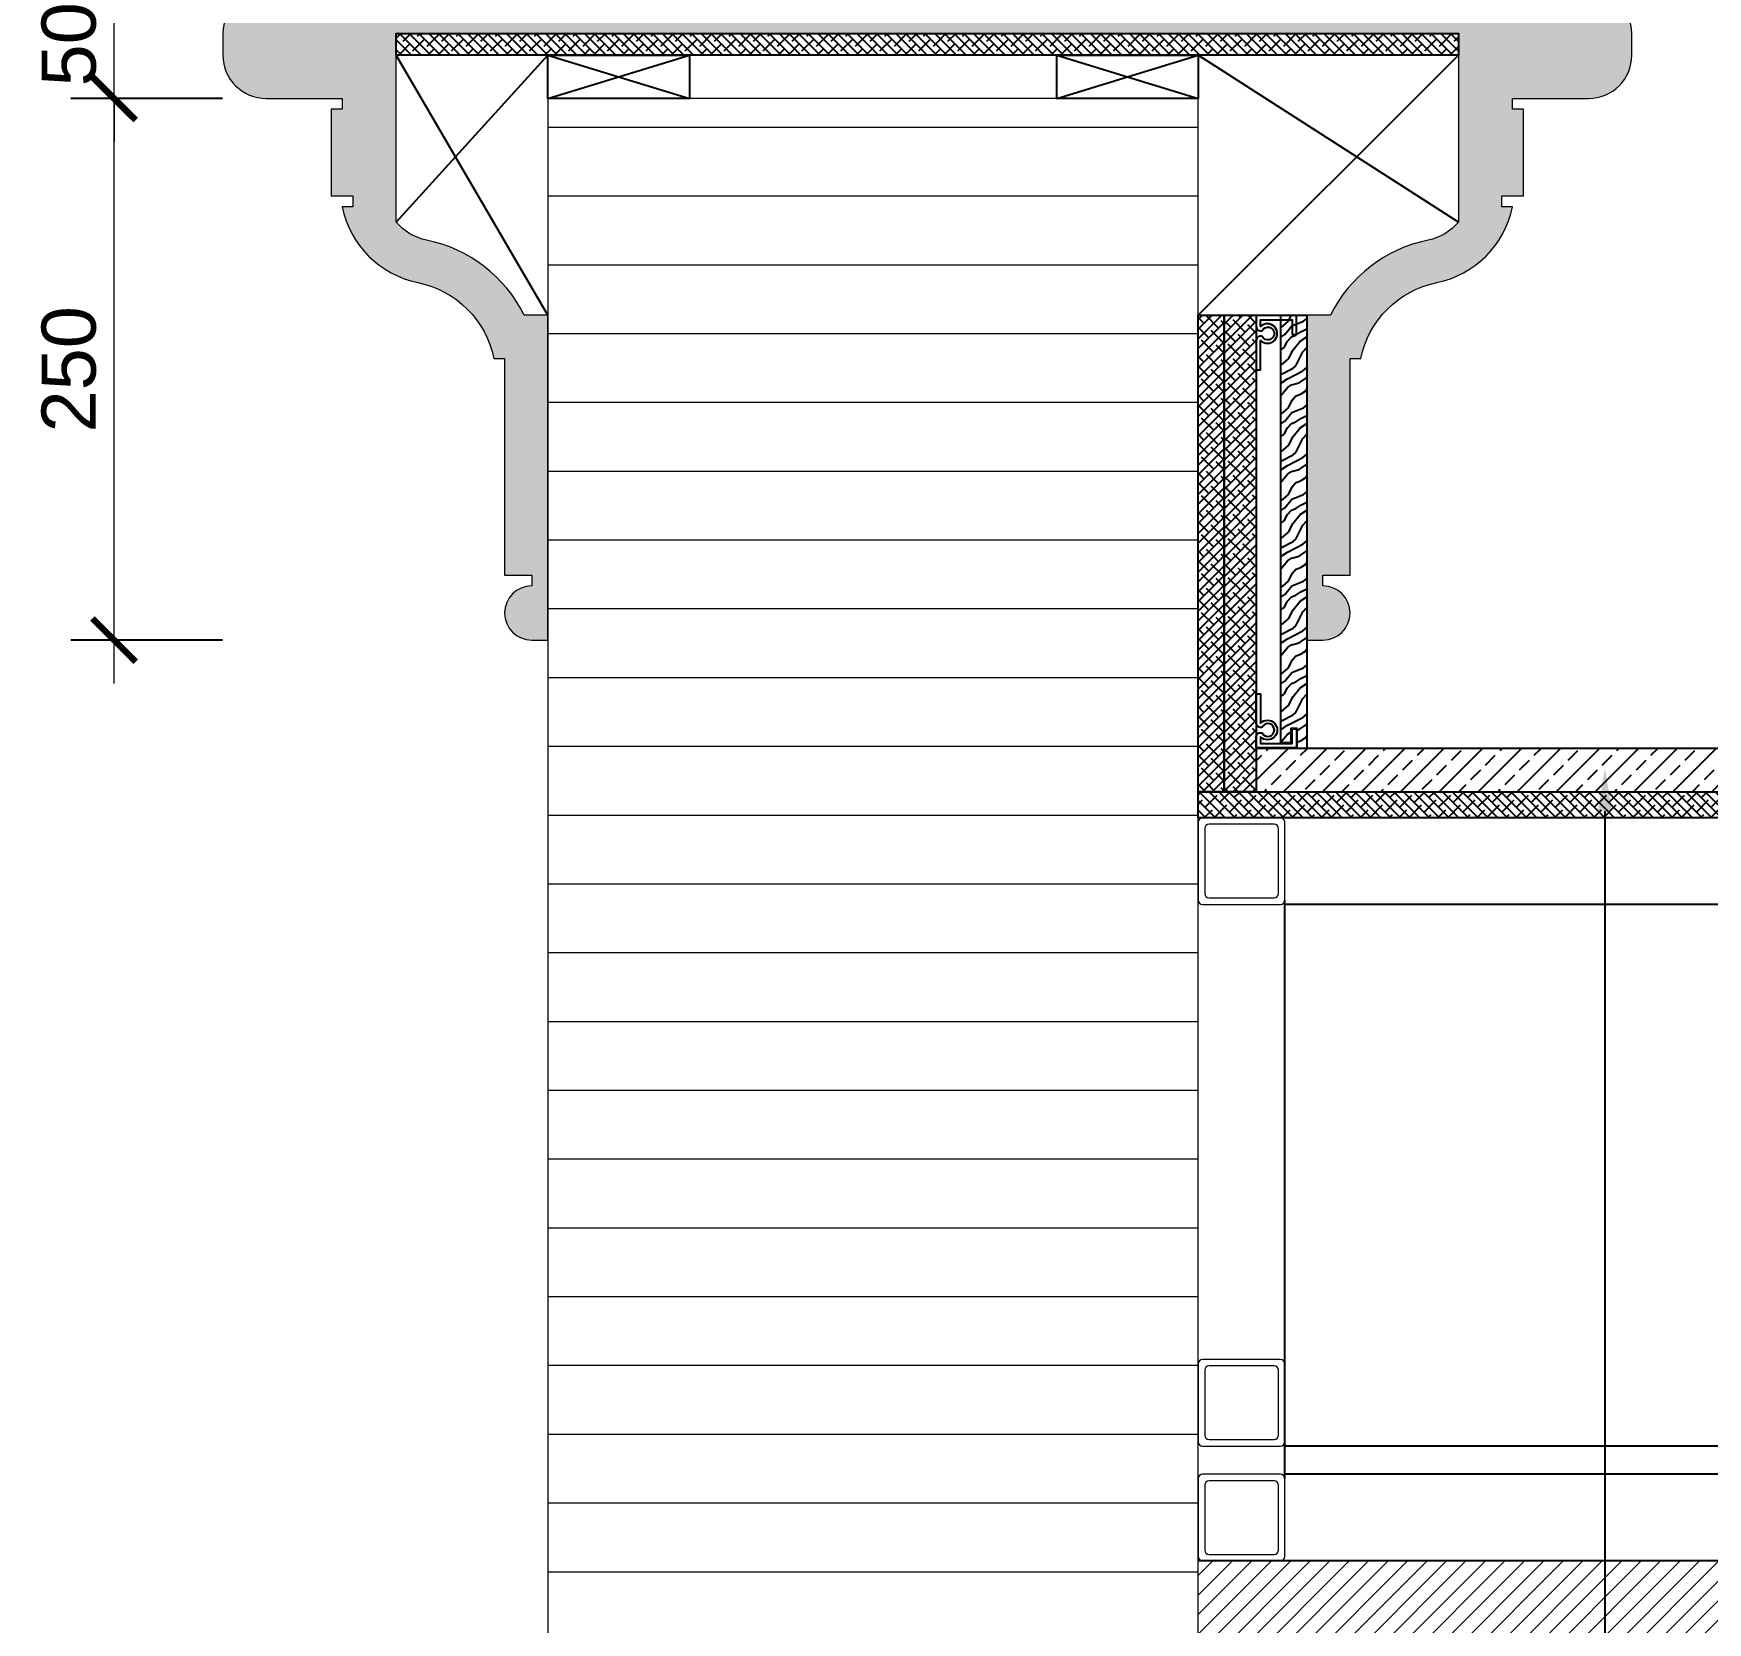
# Model space of a CAD drawing. Header units: millimetres. Extents: x 92928 to 223128, y -11456 to 21098.
# Drawn here: x 185241 to 186013, y 1217 to 1951 of the extents above; entities that cross this region are included whole.
import ezdxf
from ezdxf import colors
from ezdxf.entities.mleader import LeaderData, LeaderLine
from ezdxf.enums import TextEntityAlignment as Align
from ezdxf.math import Vec2, Vec3

# ---------------------------------------------------------------- set-up
doc = ezdxf.new("R2010")
doc.units = ezdxf.units.MM
doc.layers.get('Defpoints').update_dxf_attribs({"color": 250})
for name, color, linetype, lineweight in [('_ACM-A-ANNO-DIMS', 2, 'Continuous', 13), ('_ACM-A-ANNO-DIMS @ 10', 2, 'Continuous', 13), ('_ACM-A-DETL-PATT', 8, 'Continuous', 0), ('_ACM-A-DETL-THIN', 2, 'Continuous', 9), ('_ACM-A-WALL-HACH', 251, 'Continuous', 9), ('I-WALL', 6, 'Continuous', 13)]:
    doc.layers.add(name, color=color, linetype=linetype, lineweight=lineweight)
for name, color, linetype in [('I-DETL-LW01', 1, 'Continuous'), ('I-DETL-LW02', 2, 'Continuous'), ('I-DETL-LW251', 251, 'Continuous'), ('PE-尺寸标注', 44, 'Continuous'), ('WALL TYPE$0$G-ANNO-NOTE-CH', 7, 'Continuous')]:
    doc.layers.add(name, color=color, linetype=linetype)
doc.styles.add('Arial', font='ARIALUNI.ttf')
doc.styles.add('WALL TYPE$0$Aecom Chinese', font='Microsoft YaHei.ttf')
doc.dimstyles.new('Aec-Arch-M-注释性', dxfattribs={"dimscale": 2, "dimtxt": 2.5, "dimasz": 2, "dimexe": 2, "dimexo": 2, "dimgap": 0.8, "dimtad": 1, "dimdec": 0, "dimrnd": 5, "dimzin": 3, "dimdsep": 46, "dimtxsty": 'Arial', "dimblk": 'WALL TYPE$0$_ArchTick', "dimcen": 2.5, "dimdle": 2, "dimclrd": 256, "dimclrt": 256, "dimazin": 2, "dimtfac": 0.75, "dimtdec": 0, "dimtix": 1, "dimtmove": 2, "dimatfit": 2, "dimfxl": 5, "dimfxlon": 1, "dimtolj": 1, "dimtzin": 0, "dimlwd": -1, "dimarcsym": 0})

# ---------------------------------------------------------------- blocks, each defined once
blk = doc.blocks.new('A$C4abdce61')
at = {"layer": '_ACM-A-DETL-PATT'}
for points in [[(1.5, 0), (28.5, 0, 0.414213562373095), (30, 1.5), (30, 28.5, 0.414213562373095), (28.5, 30), (1.5, 30, 0.414213562373095), (0, 28.5), (0, 1.5, 0.414213562373095)], [(3.75, 2.25), (26.25, 2.25, 0.414213562373095), (27.75, 3.75), (27.75, 26.25, 0.414213562373095), (26.25, 27.75), (3.75, 27.75, 0.414213562373095), (2.25, 26.25), (2.25, 3.75, 0.414213562373095)]]:
    blk.add_lwpolyline(points, format="xyb", close=True, dxfattribs=at)
blk = doc.blocks.new('WALL TYPE$0$_ArchTick')
at = {"color": 0, "linetype": 'ByBlock', "const_width": 0.15}
blk.add_lwpolyline([(-0.5, -0.5), (0.5, 0.5)], dxfattribs=at)
blk = doc.blocks.new('*D478')
at = {"layer": '_ACM-A-ANNO-DIMS', "transparency": 16777216}
blk.add_line((185278.0019086439, 1650.726340612272), (185278.0019086439, 1940.72634061217), dxfattribs=at)
at = {"layer": '_ACM-A-ANNO-DIMS', "color": 0, "lineweight": -2, "transparency": 16777216}
for p, q in [((185328.0019086439, 1920.72634061217), (185258.0019086439, 1920.72634061217)), ((185328.0019086439, 1670.726340612272), (185258.0019086439, 1670.726340612272))]:
    blk.add_line(p, q, dxfattribs=at)
at = {"layer": 'Defpoints', "color": 0, "transparency": 16777216}
for p in [(185278.0019086439, 1920.72634061217), (185409.02239461, 1920.72634061217), (185478.2220355192, 1670.726340612272)]:
    blk.add_point(p, dxfattribs=at)
at = {"layer": '_ACM-A-ANNO-DIMS', "transparency": 16777216, "xscale": 20, "yscale": 20, "zscale": 20}
for p, rotation in [((185278.0019086439, 1920.72634061217), 90), ((185278.0019086439, 1670.726340612272), 270)]:
    blk.add_blockref('WALL TYPE$0$_ArchTick', p, dxfattribs=dict(at, rotation=rotation))
at = {"layer": '_ACM-A-ANNO-DIMS', "transparency": 16777216, "insert": (185257.2290573479, 1795.726340612168), "char_height": 25, "attachment_point": 5, "rotation": 90, "style": 'Arial'}
blk.add_mtext('\\A1;250', dxfattribs=at)
blk = doc.blocks.new('*D479')
at = {"layer": '_ACM-A-ANNO-DIMS', "transparency": 16777216}
for p, q in [((185278.0019086447, 1970.726340612272), (185278.0019086447, 1990.726340612272)), ((185278.0019086447, 1920.72634061217), (185278.0019086447, 1970.726340612272)), ((185278.0019086447, 1920.72634061217), (185278.0019086447, 1900.72634061217))]:
    blk.add_line(p, q, dxfattribs=at)
at = {"layer": '_ACM-A-ANNO-DIMS', "color": 0, "lineweight": -2, "transparency": 16777216}
for p, q in [((185328.0019086447, 1970.726340612272), (185258.0019086447, 1970.726340612272)), ((185328.0019086447, 1920.72634061217), (185258.0019086447, 1920.72634061217))]:
    blk.add_line(p, q, dxfattribs=at)
at = {"layer": 'Defpoints', "color": 0, "transparency": 16777216}
for p in [(185278.0019086447, 1970.726340612272), (185403.2220806406, 1970.726340612272), (185408.2220806406, 1920.72634061217)]:
    blk.add_point(p, dxfattribs=at)
at = {"layer": '_ACM-A-ANNO-DIMS', "transparency": 16777216, "xscale": 20, "yscale": 20, "zscale": 20}
for p, rotation in [((185278.0019086447, 1970.726340612272), 270), ((185278.0019086447, 1920.72634061217), 90)]:
    blk.add_blockref('WALL TYPE$0$_ArchTick', p, dxfattribs=dict(at, rotation=rotation))
at = {"layer": '_ACM-A-ANNO-DIMS', "transparency": 16777216, "insert": (185257.2290573486, 1945.726340612168), "char_height": 25, "attachment_point": 5, "rotation": 90, "style": 'Arial'}
blk.add_mtext('\\A1;50', dxfattribs=at)
blk = doc.blocks.new('*D480')
at = {"layer": '_ACM-A-ANNO-DIMS', "color": 0, "lineweight": -2, "transparency": 16777216}
for p, q in [((185328.2220355191, 2296.463866459949), (185328.2220355191, 2366.463866459949)), ((185978.2806656367, 2296.463866459949), (185978.2806656367, 2366.463866459949))]:
    blk.add_line(p, q, dxfattribs=at)
at = {"layer": '_ACM-A-ANNO-DIMS', "transparency": 16777216}
blk.add_line((185308.2220355191, 2346.463866459949), (185998.2806656367, 2346.463866459949), dxfattribs=at)
at = {"layer": 'Defpoints', "color": 0, "transparency": 16777216}
for p in [(185978.2806656367, 2346.463866459949), (185328.2220355191, 1950.726340612271), (185978.2806656367, 1945.726340612271)]:
    blk.add_point(p, dxfattribs=at)
at = {"layer": '_ACM-A-ANNO-DIMS', "transparency": 16777216, "xscale": 20, "yscale": 20, "zscale": 20, "rotation": 180}
blk.add_blockref('WALL TYPE$0$_ArchTick', (185328.2220355191, 2346.463866459949), dxfattribs=at)
at = {"layer": '_ACM-A-ANNO-DIMS', "transparency": 16777216, "xscale": 20, "yscale": 20, "zscale": 20}
blk.add_blockref('WALL TYPE$0$_ArchTick', (185978.2806656367, 2346.463866459949), dxfattribs=at)
at = {"layer": '_ACM-A-ANNO-DIMS', "transparency": 16777216, "insert": (185653.2513505779, 2367.236717755993), "char_height": 25, "attachment_point": 5, "style": 'Arial'}
blk.add_mtext('\\A1;650', dxfattribs=at)
blk = doc.blocks.new('WHA12202707')
at = {"transparency": 16777216}
for p, q in [((2.381249999995816, 2.381249999998545), (0, 0)), ((11.90624999998818, 2.381249999998545), (2.381249999995816, 2.381249999998545)), ((11.90624999998818, 2.381249999998545), (14.28749999998399, 0)), ((2.381249999995816, -2.381249999994907), (0, 0)), ((11.90624999998818, -2.381249999994907), (14.28749999998399, 0)), ((2.381249999995816, -2.381249999994907), (11.90624999998818, -2.381249999994907))]:
    blk.add_line(p, q, dxfattribs=at)
at = {"transparency": 16777216, "style": 'WALL TYPE$0$Aecom Chinese'}
blk.add_attdef('英文2', (0.4915142908575945, -14.58335883787367), '', height=2.5, dxfattribs=at)
at = {"layer": 'WALL TYPE$0$G-ANNO-NOTE-CH', "transparency": 16777216, "style": 'WALL TYPE$0$Aecom Chinese'}
blk.add_attdef('编号', text='', height=2.5, dxfattribs=at).set_placement((7.100982051833853, 0), align=Align.MIDDLE)
for tag, p in [('中文', (0.5380008727915992, -5.178695852169766)), ('英文', (0.4915142908830603, -9.507158057298511))]:
    blk.add_attdef(tag, text='', height=2.5, dxfattribs=at).set_placement(p, align=Align.MIDDLE_LEFT)
blk = doc.blocks.new('K_1224001058')
at = {"layer": 'I-DETL-LW01'}
for p, q in [((-32.62951678026002, 0), (32.62951678026002, -19.99999999999977)), ((-32.62951678026002, -19.99999999999977), (32.62951678026002, 0))]:
    blk.add_line(p, q, dxfattribs=at)
blk.add_lwpolyline([(32.62951678026002, -19.99999999999977), (-32.62951678026002, -19.99999999999977), (-32.62951678026002, 0), (32.62951678026002, 0), (32.62951678026002, -19.99999999999977)], close=True, dxfattribs=at)

msp = doc.modelspace()

# ---------------------------------------------------------------- hatches: boundary and pattern name
at = {"layer": '_ACM-A-DETL-PATT'}
h = msp.add_hatch(dxfattribs=at)
h.set_pattern_fill('ANSI31', color=256, scale=2)
h.set_pattern_definition([(45, (185778.2220355192, 870.7263406123438), (-4.490128060534577, 4.490128060534577), [])])
h.paths.add_polyline_path([(188265.2359032565, 1245.72634061078), (185778.2220355192, 1245.72634061078), (185778.2220355192, 870.7263406123438), (188265.2359032565, 870.7263406123438)])
at = {"layer": '_ACM-A-WALL-HACH'}
h = msp.add_hatch(dxfattribs=at)
h.set_pattern_fill('ANSI31', color=256, scale=10, angle=135)
h.set_pattern_definition([(180, (258118.2220355192, -52099.27365938719), (-1.944126793646423e-15, -31.75), [])])
h.paths.add_polyline_path([(185778.2220355192, 870.7263406123438), (185778.2220355192, 1920.726340612271), (185478.2220355191, 1920.726340612271), (185478.2220355191, 870.7263406123438)])
at = {"layer": 'I-DETL-LW251'}
h = msp.add_hatch(dxfattribs=at)
h.set_pattern_fill('ANSI38', color=250, angle=90)
h.set_pattern_definition([(135, (196458.0009488755, -34323.11962141624), (-2.245064030267288, -2.245064030267288), []), (225, (196458.0009488755, -34323.11962141624), (-2.245064030267289, -6.735192090801864), [7.9375, -4.7625])])
h.paths.add_polyline_path([(185408.2220355191, 1940.726340612271), (185408.2220355191, 1950.726340612271), (185898.2806656367, 1950.726340612271), (185898.2806656367, 1940.726340612271)])
h = msp.add_hatch(dxfattribs=at)
h.set_pattern_fill('ANSI38', color=250)
h.set_pattern_definition([(45, (149516.3760734907, -9204.052556506926), (-2.245064030267288, 2.245064030267288), []), (135, (149516.3760734907, -9204.052556506926), (-6.735192090801864, 2.245064030267289), [7.9375, -4.7625])])
h.paths.add_polyline_path([(185778.2220355192, 1820.726340612271), (185790.2220355192, 1820.726340612271), (185790.2220355192, 1600.726340612326), (185778.2220355192, 1600.726340612326)])
h = msp.add_hatch(dxfattribs=at)
h.set_pattern_fill('ANSI38', color=250)
h.set_pattern_definition([(45, (186507.1632026061, 2421.297286280476), (-2.245064030267288, 2.245064030267288), []), (135, (186507.1632026061, 2421.297286280476), (-6.735192090801864, 2.245064030267289), [7.9375, -4.7625])])
h.paths.add_polyline_path([(185790.2220355192, 1820.726340612271), (185805.0220355192, 1820.726340612271), (185805.0220354719, 1600.726340612326), (185790.2220354719, 1600.726340612326)])
h = msp.add_hatch(dxfattribs=at)
h.set_pattern_fill('ANSI33', color=256, scale=2)
h.set_pattern_definition([(45, (185850.1826533859, 1489.591867117095), (-8.980256121069154, 8.980256121069154), []), (45, (185859.162913386, 1489.591867117095), (-8.980256121069154, 8.980256121069154), [6.35, -3.175])])
h.paths.add_polyline_path([(186063.1696695962, 1620.726340612326), (185805.0220354786, 1620.726340619865), (185805.0220354786, 1600.726340619865), (186063.1696695962, 1600.726340612326)])
h = msp.add_hatch(dxfattribs=at)
h.set_pattern_fill('ANSI38', color=250, angle=-90.00000000000001)
h.set_pattern_definition([(315, (174953.4431384, 37862.57230264084), (2.245064030267289, 2.245064030267288), []), (44.99999999999999, (174953.4431384, 37862.57230264084), (2.24506403026729, 6.735192090801864), [7.9375, -4.7625])])
h.paths.add_polyline_path([(186063.1696695962, 1588.726340612326), (186063.1696695962, 1600.726340612325), (185778.2220355192, 1600.726340612326), (185778.2220355192, 1588.726340612326)])
at = {"layer": 'PE-尺寸标注'}
h = msp.add_hatch(dxfattribs=at)
h.set_pattern_fill('木纹面1', color=250, scale=5.000000000000001, angle=-1.272221872585407e-14, style=0, pattern_type=2)
h.set_pattern_definition([(63.43494882, (17.93326125, 0.8665224999999962), (19.9999999776412, -1.019977435845471e-09), [4.621368350000001, -17.7393114]), (40.60129464999999, (4.776221900000006, 18.16048875), (19.99999998960277, 1.801355176134223e-08), [4.1580665, -88.03737800000002]), (40.60129464999999, (14.77622190000001, 38.16048875000001), (19.99999998960277, 1.801355176134223e-08), [4.1580665, -88.03737800000002]), (40.60129464999999, (24.77622190000002, 58.16048875), (19.99999995163994, -1.452601816609444e-08), [4.1580665, -88.03737800000002]), (63.43494882, (7.785825250000002, -1.928349500000002), (19.9999999776412, -1.019977435845471e-09), [4.237007800000001, -18.12367195]), (50.19442890999999, (9.680672750000001, 1.861345499999998), (20.00000001048199, 7.906941767998865e-10), [2.2404905, -75.86200600000001]), (50.19442890999999, (19.68067275000001, 21.8613455), (20.00000001048199, 7.906941767998865e-10), [2.2404905, -75.86200600000001]), (50.19442890999999, (29.68067275000002, 41.86134549999999), (20.00000001048199, 7.906941767998865e-10), [2.2404905, -75.86200600000001]), (21.80140948999998, (11.1149998, 3.582537999999998), (19.99999999207266, -2.658084641282699e-08), [2.868712150000001, -50.98293590000001]), (33.69006752999999, (13.7785322, 4.647950949999998), (20.00000002516126, -1.246419079059536e-08), [2.521813, -33.53369975]), (63.43494879999999, (15.87680745, 6.046801099999997), (19.99999997764121, -8.001294071746653e-09), [3.3552885, -19.00539090000001]), (44.99999999999999, (17.37733825000001, 9.047862699999998), (19.99999996643937, -4.44089209104867e-15), [2.7178182, -53.85072430000001]), (44.99999999999999, (27.37733825000001, 29.0478627), (19.99999996643937, -4.44089209104867e-15), [2.7178182, -53.85072430000001]), (21.80140948999998, (19.29912590000001, 10.96965035), (19.99999999207266, -2.658084641282699e-08), [2.19237, -51.65927800000001]), (63.43494879999999, (1.3047448, -2.390510350000001), (19.99999997764121, -8.001294071746653e-09), [7.189599900000001, -15.1710799]), (50.19442890999999, (4.520031650000002, 4.0400633), (20.00000001048199, 7.906941767998865e-10), [4.573562000000001, -73.52893490000001]), (50.19442890999999, (14.52003165000001, 24.0400633), (20.00000001048199, 7.906941767998865e-10), [4.573562000000001, -73.52893490000001]), (50.19442890999999, (24.52003165000001, 44.0400633), (20.00000001048199, 7.906941767998865e-10), [4.573562000000001, -73.52893490000001]), (33.69006752999999, (7.447954600000003, 7.55357085), (20.00000002516126, -1.246419079059536e-08), [2.240559500000001, -33.81495340000001]), (15.94539589999999, (9.312212650000003, 8.79640955), (19.99999999510855, -1.449476091375246e-06), [3.5624845, -69.23861445000001]), (33.69006752999999, (12.73762675, 9.775099249999998), (20.00000002516126, -1.246419079059536e-08), [4.092966500000001, -31.96254620000001]), (50.19442890999999, (16.14318075000001, 12.0454686), (20.00000001048199, 7.906941767998865e-10), [5.197338000000001, -72.90515900000001]), (50.19442890999999, (26.14318075000001, 32.0454686), (20.00000001048199, 7.906941767998865e-10), [5.197338000000001, -72.90515900000001]), (50.19442889999998, (36.14318075000002, 52.0454686), (20.00000001048199, -2.699963586039192e-09), [5.197338000000001, -72.90515900000001]), (21.80140948999998, (19.47044060000001, 16.03817635), (19.99999999207266, -2.658084641282699e-08), [5.714501500000001, -48.13714700000001]), (50.19442890999999, (1.110223024625157e-15, 5.000000000000001), (20.00000001048199, 7.906941767998865e-10), [5.214066750000002, -72.88843]), (50.19442890999999, (10.00000000000001, 25), (20.00000001048199, 7.906941767998865e-10), [5.214066750000002, -72.88843]), (50.19442890999999, (20.00000000000001, 45), (20.00000001048199, 7.906941767998865e-10), [5.214066750000002, -72.88843]), (33.69006752999999, (3.337964200000003, 9.005557), (20.00000002516126, -1.246419079059536e-08), [4.838075000000001, -31.21743775000001]), (26.56505117999999, (7.363485900000003, 11.6892382), (19.9999999776412, 1.019970774507333e-09), [7.985960000000001, -81.45675900000002]), (26.56505117999999, (17.36348590000001, 31.6892382), (19.9999999776412, 1.019970774507333e-09), [7.985960000000001, -81.45675900000002]), (40.60129464999999, (14.50636700000001, 15.2606865), (19.99999998960277, 1.801355176134223e-08), [4.319301400000001, -87.87614315000002]), (40.60129464999999, (24.50636700000001, 35.2606865), (19.99999998960277, 1.801355176134223e-08), [4.319301400000001, -87.87614315000002]), (40.60129464999999, (34.50636500000002, 55.26068650000001), (19.99999998960277, 1.801355176134223e-08), [4.319301400000001, -87.87614315000002]), (33.69006752999999, (1.334689500000003, 11.78387555), (20.00000002516126, -1.246419079059536e-08), [2.735791650000001, -33.31972211000001]), (26.56505119999999, (3.611005750000003, 13.3014197), (19.99999997764121, 8.001285189962466e-09), [7.1580762, -82.28464299999999]), (26.56505119999999, (13.61100575000001, 33.3014197), (20.00000002236256, -8.144143248678405e-08), [7.1580762, -82.28464299999999]), (40.60129464999999, (10.01338375000001, 16.5026085), (19.99999998960277, 1.801355176134223e-08), [1.700823, -90.49462155000002]), (40.60129464999999, (20.01338375000001, 36.5026085), (19.99999998960277, 1.801355176134223e-08), [1.700823, -90.49462155000002]), (40.60129464999999, (30.01338350000002, 56.5026085), (19.99999998960277, 1.801355176134223e-08), [1.700823, -90.49462155000002])])
edge = h.paths.add_edge_path()
edge.add_line((185828.2806656367, 1670.726340612271), (185835.7806656367, 1670.726340612271))
edge.add_arc((185835.7806656367, 1683.226340612271), 12.5, 270, 450)
edge.add_line((185835.7806656367, 1695.726340612271), (185835.7806656367, 1700.726340612271))
edge.add_line((185835.7806656367, 1700.726340612271), (185848.2806656367, 1700.726340612271))
edge.add_line((185848.2806656367, 1700.726340612271), (185848.2806656367, 1800.726340612271))
edge.add_line((185848.2806656367, 1800.726340612271), (185853.2806656367, 1800.726340612271))
edge.add_arc((185897.2946788805, 1791.712327368538), 44.92756165851157, 101.57405798610972, 168.4259420139147, ccw=False)
edge.add_arc((185879.266652393, 1879.740353856012), 44.92756165848475, 281.5740579860787, 348.4259420138973)
edge.add_line((185923.2806656367, 1870.726340612271), (185918.2806656367, 1870.726340612271))
edge.add_line((185918.2806656367, 1870.726340612271), (185918.2806656367, 1875.726340612271))
edge.add_line((185918.2806656367, 1875.726340612271), (185928.2806656367, 1875.726340612271))
edge.add_line((185928.2806656367, 1875.726340612271), (185928.2806656367, 1915.726340612271))
edge.add_line((185928.2806656367, 1915.726340612271), (185923.2806656367, 1915.726340612271))
edge.add_line((185923.2806656367, 1915.726340612271), (185923.2806656367, 1920.726340612271))
edge.add_line((185923.2806656367, 1920.726340612271), (185958.2806656367, 1920.726340612271))
edge.add_arc((185958.2806656367, 1940.726340612271), 20, 270, 360)
edge.add_line((185978.2806656367, 1940.726340612271), (185978.2806656367, 1950.726340612271))
edge.add_arc((185958.2806656367, 1950.726340612271), 20, 0, 90)
edge.add_line((185958.2806656367, 1970.726340612271), (185348.2220355191, 1970.726340612271))
edge.add_arc((185348.2220355191, 1950.726340612271), 20, 90, 180)
edge.add_line((185328.2220355191, 1950.726340612271), (185328.2220355191, 1940.726340612271))
edge.add_arc((185348.2220355191, 1940.726340612271), 20, 180, 270)
edge.add_line((185348.2220355191, 1920.726340612271), (185383.2220355191, 1920.726340612271))
edge.add_line((185383.2220355191, 1920.726340612271), (185383.2220355191, 1915.726340612271))
edge.add_line((185383.2220355191, 1915.726340612271), (185378.2220355191, 1915.726340612271))
edge.add_line((185378.2220355191, 1915.726340612271), (185378.2220355191, 1875.726340612271))
edge.add_line((185378.2220355191, 1875.726340612271), (185388.2220355191, 1875.726340612271))
edge.add_line((185388.2220355191, 1875.726340612271), (185388.2220355191, 1870.726340612271))
edge.add_line((185388.2220355191, 1870.726340612271), (185383.2220355191, 1870.726340612271))
edge.add_arc((185427.2360487629, 1879.740353856055), 44.92756165852179, 191.5740579861489, 258.4259420138932)
edge.add_arc((185409.2080222754, 1791.712327368518), 44.92756165854137, 11.574057986271725, 78.42594201389818, ccw=False)
edge.add_line((185453.2220355191, 1800.7263406124), (185458.2220355191, 1800.726340612271))
edge.add_line((185458.2220355191, 1800.726340612271), (185458.2220355191, 1700.726340612271))
edge.add_line((185458.2220355191, 1700.726340612271), (185470.7220355191, 1700.726340612271))
edge.add_line((185470.7220355191, 1700.726340612271), (185470.7220355191, 1695.726340612271))
edge.add_arc((185470.7220355191, 1683.226340612271), 12.5, 90, 270)
edge.add_line((185470.7220355191, 1670.726340612271), (185478.2220355191, 1670.726340612271))
edge.add_line((185478.2220355191, 1670.726340612271), (185478.2220355191, 1820.726340611754))
edge.add_line((185478.2220355191, 1820.726340611754), (185467.2922309592, 1820.726340612037))
edge.add_arc((185409.2080222754, 1791.712327368479), 64.92756165857777, 26.54287905484936, 78.42594201391438)
edge.add_arc((185427.2360487629, 1879.740353856083), 24.92756165855737, 220.2909321586293, 258.4259420138123, ccw=False)
edge.add_line((185408.2220355191, 1863.620470773176), (185408.2220355191, 1895.726340612271))
edge.add_line((185408.2220355191, 1895.726340612271), (185408.2220355191, 1940.726340612271))
edge.add_line((185408.2220355191, 1940.726340612271), (185408.2220355191, 1950.726340612271))
edge.add_line((185408.2220355191, 1950.726340612271), (185898.2806656367, 1950.726340612271))
edge.add_line((185898.2806656367, 1950.726340612271), (185898.2806656367, 1940.726340612271))
edge.add_line((185898.2806656367, 1940.726340612271), (185898.2806656367, 1895.726340612271))
edge.add_line((185898.2806656367, 1895.726340612271), (185898.2806656367, 1863.620470773152))
edge.add_arc((185879.266652393, 1879.740353855988), 24.92756165844704, 281.5740579860306, 319.7090678413641, ccw=False)
edge.add_arc((185897.2946788805, 1791.712327368558), 64.92756165849134, 101.5740579861012, 153.4571209449594)
edge.add_line((185839.2104701968, 1820.726340612271), (185828.2806656367, 1820.726340612271))
edge.add_line((185828.2806656367, 1820.726340612271), (185828.2806656367, 1670.726340612271))
h = msp.add_hatch(dxfattribs=at)
h.set_pattern_fill('木纹面1', color=250, scale=5, style=0, pattern_type=2)
h.set_pattern_definition([(63.43494882, (149739.9271735803, -9359.442095186669), (19.9999999776412, -1.019972994953378e-09), [4.621368349999979, -17.73931139999991]), (40.60129465000001, (149726.7701342303, -9342.14812893667), (19.99999998960277, 1.801355620223433e-08), [4.1580665, -88.037378]), (40.60129465000001, (149736.7701342303, -9322.14812893667), (19.99999998960277, 1.801355620223433e-08), [4.1580665, -88.037378]), (40.60129465000001, (149746.7701342303, -9302.14812893667), (19.99999995163994, -1.452601372520235e-08), [4.1580665, -88.037378]), (63.43494882, (149729.7797375803, -9362.236967186669), (19.9999999776412, -1.019972994953378e-09), [4.237007799999978, -18.12367194999991]), (50.19442891000001, (149731.6745850803, -9358.44727218667), (20.00000001048198, 7.906986176919872e-10), [2.240490499999989, -75.86200599999965]), (50.19442891000001, (149741.6745850803, -9338.44727218667), (20.00000001048198, 7.906986176919872e-10), [2.240490499999989, -75.86200599999965]), (50.19442891000001, (149751.6745850803, -9318.44727218667), (20.00000001048198, 7.906986176919872e-10), [2.240490499999989, -75.86200599999965]), (21.80140949, (149733.1089121303, -9356.726079686669), (19.99999999207265, -2.658084197193489e-08), [2.86871215, -50.9829359]), (33.69006753, (149735.7724445303, -9355.660666736669), (20.00000002516126, -1.246418634970325e-08), [2.521813, -33.53369975]), (63.43494880000001, (149737.8707197803, -9354.26181658667), (19.9999999776412, -8.001289630854558e-09), [3.3552885, -19.0053909]), (45, (149739.3712505803, -9351.26075498667), (19.99999996643937, 0), [2.7178182, -53.8507243]), (45, (149749.3712505803, -9331.26075498667), (19.99999996643937, 0), [2.7178182, -53.8507243]), (21.80140949, (149741.2930382303, -9349.33896733667), (19.99999999207265, -2.658084197193489e-08), [2.19237, -51.65927799999999]), (63.43494880000001, (149723.2986571303, -9362.69912803667), (19.9999999776412, -8.001289630854558e-09), [7.1895999, -15.1710799]), (50.19442891000001, (149726.5139439803, -9356.268554386668), (20.00000001048198, 7.906986176919872e-10), [4.573561999999979, -73.52893489999965]), (50.19442891000001, (149736.5139439803, -9336.268554386668), (20.00000001048198, 7.906986176919872e-10), [4.573561999999979, -73.52893489999965]), (50.19442891000001, (149746.5139439803, -9316.268554386668), (20.00000001048198, 7.906986176919872e-10), [4.573561999999979, -73.52893489999965]), (33.69006753, (149729.4418669303, -9352.755046836668), (20.00000002516126, -1.246418634970325e-08), [2.2405595, -33.8149534]), (15.94539589999999, (149731.3061249803, -9351.512208136668), (19.99999999510854, -1.449476086934354e-06), [3.5624845, -69.23861445]), (33.69006753, (149734.7315390803, -9350.53351843667), (20.00000002516126, -1.246418634970325e-08), [4.0929665, -31.9625462]), (50.19442891000001, (149738.1370930803, -9348.26314908667), (20.00000001048198, 7.906986176919872e-10), [5.197337999999979, -72.90515899999966]), (50.19442891000001, (149748.1370930803, -9328.26314908667), (20.00000001048198, 7.906986176919872e-10), [5.197337999999979, -72.90515899999966]), (50.1944289, (149758.1370930803, -9308.26314908667), (20.00000001048198, -2.699959145147091e-09), [5.197338, -72.905159]), (21.80140949, (149741.4643529303, -9344.27044133667), (19.99999999207265, -2.658084197193489e-08), [5.7145015, -48.137147]), (50.19442891000001, (149721.9939123302, -9355.30861768667), (20.00000001048198, 7.906986176919872e-10), [5.214066749999979, -72.88842999999964]), (50.19442891000001, (149731.9939123302, -9335.30861768667), (20.00000001048198, 7.906986176919872e-10), [5.214066749999979, -72.88842999999964]), (50.19442891000001, (149741.9939123302, -9315.30861768667), (20.00000001048198, 7.906986176919872e-10), [5.214066749999979, -72.88842999999964]), (33.69006753, (149725.3318765303, -9351.303060686669), (20.00000002516126, -1.246418634970325e-08), [4.838075, -31.21743775]), (26.56505118, (149729.3573982303, -9348.61937948667), (19.9999999776412, 1.019975215399427e-09), [7.98596, -81.456759]), (26.56505118, (149739.3573982303, -9328.61937948667), (19.9999999776412, 1.019975215399427e-09), [7.98596, -81.456759]), (40.60129465000001, (149736.5002793303, -9345.04793118667), (19.99999998960277, 1.801355620223433e-08), [4.319301400000001, -87.87614315]), (40.60129465000001, (149746.5002793303, -9325.04793118667), (19.99999998960277, 1.801355620223433e-08), [4.319301400000001, -87.87614315]), (40.60129465000001, (149756.5002773303, -9305.04793118667), (19.99999998960277, 1.801355620223433e-08), [4.319301400000001, -87.87614315]), (33.69006753, (149723.3286018303, -9348.52474213667), (20.00000002516126, -1.246418634970325e-08), [2.73579165, -33.31972211]), (26.56505119999999, (149725.6049180803, -9347.00719798667), (19.9999999776412, 8.001289630854558e-09), [7.1580762, -82.28464299999999]), (26.56505119999999, (149735.6049180803, -9327.00719798667), (20.00000002236256, -8.144142804589194e-08), [7.1580762, -82.28464299999999]), (40.60129465000001, (149732.0072960803, -9343.806009186668), (19.99999998960277, 1.801355620223433e-08), [1.700823, -90.49462155]), (40.60129465000001, (149742.0072960803, -9323.806009186668), (19.99999998960277, 1.801355620223433e-08), [1.700823, -90.49462155]), (40.60129465000001, (149752.0072958303, -9303.806009186668), (19.99999998960277, 1.801355620223433e-08), [1.700823, -90.49462155])])
h.paths.add_polyline_path([(185828.2806656367, 1820.726352566959), (185816.2806656369, 1820.726328657584), (185816.2806656369, 1623.309043744093), (185821.0254619729, 1623.308250399785), (185821.0254619729, 1629.919131598957), (185823.8281774939, 1629.919131598957), (185823.8281774939, 1620.726340612326), (185828.2806656367, 1620.726340612326)])

# ---------------------------------------------------------------- linework, layer by layer
at = {"layer": '_ACM-A-DETL-THIN'}
msp.add_lwpolyline([(185348.2220355191, 1970.726340612271, 0.414213562373095), (185328.2220355191, 1950.726340612271), (185328.2220355191, 1940.726340612271, 0.414213562373095), (185348.2220355191, 1920.726340612271), (185383.2220355191, 1920.726340612271), (185383.2220355191, 1915.726340612271), (185378.2220355191, 1915.726340612271), (185378.2220355191, 1875.726340612271), (185388.2220355191, 1875.726340612271), (185388.2220355191, 1870.726340612271), (185383.2220355191, 1870.726340612271, 0.300261158123183), (185418.2220355191, 1835.726340612296, -0.3002611581227468), (185453.2220355191, 1800.7263406124), (185458.2220355191, 1800.726340612271), (185458.2220355191, 1700.726340612271), (185470.7220355191, 1700.726340612271), (185470.7220355191, 1695.726340612271, 0.9999999999999999), (185470.7220355191, 1670.726340612271), (185478.2220355191, 1670.726340612271), (185478.2220355191, 1820.726340611754), (185467.2922309592, 1820.726340612037, 0.2303308247441874), (185422.2347230147, 1855.319664451366, -0.1679482571364398), (185408.2220355191, 1863.620470773176), (185408.2220355191, 1895.726340612271), (185408.2220355191, 1895.726340612271), (185408.2220355191, 1940.726340612271), (185408.2220355191, 1940.726340612271), (185408.2220355191, 1950.726340612271), (185898.2806656367, 1950.726340612271), (185898.2806656367, 1940.726340612271), (185898.2806656367, 1940.726340612271), (185898.2806656367, 1895.726340612271), (185898.2806656367, 1895.726340612271), (185898.2806656367, 1863.620470773152, -0.1679482571367241), (185884.2679781411, 1855.319664451357, 0.2303308247431641), (185839.2104701968, 1820.726340612271), (185828.2806656367, 1820.726340612271), (185828.2806656367, 1670.726340612271), (185835.7806656367, 1670.726340612271, 0.9999999999999999), (185835.7806656367, 1695.726340612271), (185835.7806656367, 1700.726340612271), (185848.2806656367, 1700.726340612271), (185848.2806656367, 1800.726340612271), (185853.2806656367, 1800.726340612271, -0.3002611581236972), (185888.2806656367, 1835.726340612286, 0.3002611581236609), (185923.2806656367, 1870.726340612271), (185918.2806656367, 1870.726340612271), (185918.2806656367, 1875.726340612271), (185928.2806656367, 1875.726340612271), (185928.2806656367, 1915.726340612271), (185923.2806656367, 1915.726340612271), (185923.2806656367, 1920.726340612271), (185958.2806656367, 1920.726340612271, 0.414213562373095), (185978.2806656367, 1940.726340612271), (185978.2806656367, 1950.726340612271, 0.414213562373095), (185958.2806656367, 1970.726340612271)], format="xyb", dxfattribs=at)
at = {"layer": 'I-DETL-LW01'}
for points in [[(185408.2220355191, 1940.726340612271), (185408.2220355191, 1950.726340612271), (185898.2806656367, 1950.726340612271), (185898.2806656367, 1940.726340612271)], [(185778.2220355192, 1820.726340612271), (185790.2220355192, 1820.726340612271), (185790.2220355192, 1600.726340612326), (185778.2220355192, 1600.726340612326)], [(185790.2220355192, 1820.726340612271), (185805.0220355192, 1820.726340612271), (185805.0220354719, 1600.726340612326), (185790.2220354719, 1600.726340612326)], [(186063.1696695962, 1600.726340612326), (186063.1696695962, 1588.726340612326), (185778.2220355192, 1588.726340612326), (185778.2220355192, 1600.726340612326)]]:
    msp.add_lwpolyline(points, close=True, dxfattribs=at)
for points in [[(185478.2220355191, 1820.726340611754), (185408.2220355191, 1940.726340612271)], [(185408.2220355191, 1863.620470773176), (185478.2220355191, 1940.726340612271)], [(185778.2220355192, 1820.726340611754), (185898.2806656367, 1940.726340612271)], [(185898.2806656367, 1863.620470773176), (185778.2220355192, 1940.726340612271)], [(185818.2220355192, 1283.726340624329), (185818.2220355192, 1550.726340612326)], [(186043.1696696305, 1548.726340598776), (185818.2220355192, 1548.726340598776)], [(186043.1696696305, 1298.726340624555), (185818.2220355192, 1298.726340624555)], [(186043.1696696305, 1285.72634061078), (185818.2220355192, 1285.72634061078)], [(188265.2359032565, 1245.72634061078), (185778.2220355192, 1245.72634061078)]]:
    msp.add_lwpolyline(points, dxfattribs=at)
at = {"layer": 'I-DETL-LW02', "elevation": -0.01089925951196724}
for points in [[(185823.6038925678, 1820.500488140734), (185805.0220402741, 1820.500488140735), (185805.0220402741, 1815.442746091315, 0.5273176530246371), (185807.7457414758, 1813.57827389327, -4.178275816144416), (185807.7457414829, 1810.89291490035, 0.5273176539620763), (185805.0220402741, 1809.028442706827), (185805.0220402741, 1795.477190167066), (185807.0220402741, 1795.477190167066), (185807.0220402741, 1809.028442706823, 2.396255539831327), (185807.0220402741, 1815.442746091326), (185807.0220402741, 1818.500488140734), (185819.9241304958, 1818.500488140734), (185821.5254619729, 1818.500488140734), (185821.5254619729, 1811.709767183966), (185823.6038925678, 1811.709767183966)], [(185823.6038925678, 1620.952205038551), (185805.0220402741, 1620.952205038551), (185805.0220402741, 1626.00994708797, -0.5273176530246371), (185807.7457414758, 1627.874419286016, 4.178275816144416), (185807.7457414829, 1630.559778278935, -0.5273176539620763), (185805.0220402741, 1632.424250472459), (185805.0220402741, 1645.97550301222), (185807.0220402741, 1645.97550301222), (185807.0220402741, 1632.424250472463, -2.396255539831327), (185807.0220402741, 1626.00994708796), (185807.0220402741, 1622.952205038551), (185819.9241304958, 1622.952205038551), (185821.5254619729, 1622.952205038551), (185821.5254619729, 1629.742925995319), (185823.6038925678, 1629.742925995319)]]:
    msp.add_lwpolyline(points, format="xyb", close=True, dxfattribs=at)
at = {"layer": 'I-DETL-LW02', "elevation": 0.4748328055727624}
msp.add_lwpolyline([(185816.2806656367, 1820.726328657584), (185828.2806656367, 1820.726352566959), (185828.2806656367, 1620.726340612326), (185823.8281774939, 1620.726340612326), (185823.8281774939, 1629.919131598957), (185821.0254619729, 1629.919131598957), (185821.0254619729, 1623.308250399785), (185816.2806656369, 1623.309043744093)], close=True, dxfattribs=at)
at = {"layer": 'I-DETL-LW02'}
msp.add_lwpolyline([(186063.1696695962, 1620.726340612326), (185805.0220354786, 1620.726340619865), (185805.0220354786, 1600.726340619865), (186063.1696695962, 1600.726340612326)], close=True, dxfattribs=at)
at = {"layer": 'I-WALL'}
msp.add_lwpolyline([(185778.2220355192, 870.7263406123438), (185778.2220355192, 1920.726340612271), (185478.2220355191, 1920.726340612271), (185478.2220355191, 870.7263406123438)], close=True, dxfattribs=at)

# ---------------------------------------------------------------- block references
for p in [(185510.8515522994, 1940.726340612271), (185745.592518739, 1940.726340612271)]:
    msp.add_blockref('K_1224001058', p)
at = {"layer": '_ACM-A-DETL-THIN', "ltscale": 2, "xscale": 1.333333333333333, "yscale": 1.333333333333333, "zscale": 1.333333333333333, "rotation": 90.00000000000001}
for p in [(185818.2220355192, 1548.726340612326), (185818.2220355192, 1298.726340624555), (185818.2220355192, 1245.726340624329)]:
    msp.add_blockref('A$C4abdce61', p, dxfattribs=at)

# ---------------------------------------------------------------- dimensions: what is measured, and where the dimension line sits
at = {"layer": '_ACM-A-ANNO-DIMS @ 10'}
dim = msp.add_linear_dim(base=(185978.2806656367, 2346.463866459949), p1=(185328.2220355191, 1950.726340612271), p2=(185978.2806656367, 1945.726340612271), dimstyle='Aec-Arch-M-注释性', override={"dimscale": 10, "dimzin": 8, "dimtix": 1, "dimtofl": 1, "dimtmove": 2, "dimatfit": 2}, dxfattribs=at)
dim.commit()
dim.dimension.update_dxf_attribs({"geometry": '*D480', "text_midpoint": (185653.2513505779, 2367.236717755993)})
for base, p1, p2, picture, middle in [((185278.0019086447, 1970.726340612272), (185408.2220806406, 1920.726340612169), (185403.2220806406, 1970.726340612271), '*D479', (185257.2290573486, 1945.726340612168)), ((185278.0019086439, 1920.72634061217), (185478.2220355191, 1670.726340612271), (185409.02239461, 1920.726340612169), '*D478', (185257.2290573479, 1795.726340612168))]:
    dim = msp.add_linear_dim(base=base, p1=p1, p2=p2, angle=90, dimstyle='Aec-Arch-M-注释性', override={"dimscale": 10, "dimzin": 8, "dimtix": 1, "dimtofl": 1, "dimtmove": 2, "dimatfit": 2}, dxfattribs=at)
    dim.commit()
    dim.dimension.update_dxf_attribs({"geometry": picture, "text_midpoint": middle})

# ---------------------------------------------------------------- leaders
ml = msp.add_multileader_block('Standard', dxfattribs=at)
ml.set_content('WHA12202707', color=256, scale=10)
ml.set_attribute('编号', 'ST-01', width=0)
ml.set_attribute('中文', '四季绿大理石', width=0)
ml.set_attribute('英文', 'FOUR SEASONS ', width=0)
ml.set_attribute('英文2', 'GREEN MARBLE', width=0)
ml.set_leader_properties(color=2)
ml.build(insert=Vec2(0, 0))
ml.multileader.update_dxf_attribs({"text_right_attachment_type": 6, "dogleg_length": 0.36, "arrow_head_size": 20, "scale": 10})
ctx = ml.context
ctx.base_point, ctx.scale, ctx.char_height, ctx.arrow_head_size, ctx.landing_gap_size, ctx.plane_origin = Vec3(186013.3141851693, 624.0512818314492), 10, 750, 20, 0.8999999999999999, Vec3(187803.3380575099, -506.2112614286343)
ctx.right_attachment = 6
notes = []
notes.append((ctx, [(0, (1, 1, 0), (185965.9113081661, 624.0512818314492), (1, 0), 47.40287700319059, [(0, [(185965.9113081661, 1611.706891233316)], 0, [])])]))
ctx.block.insert = Vec3(186013.3141851693, 624.051281831431)
for ctx, leaders in notes:
    for number, flags, end, landing, length, lines in leaders:
        leader = LeaderData()
        leader.index, (leader.has_last_leader_line, leader.has_dogleg_vector, leader.attachment_direction) = number, flags
        leader.last_leader_point, leader.dogleg_vector, leader.dogleg_length = Vec3(end), Vec3(landing), length
        for number, points, colour, breaks in lines:
            line = LeaderLine()
            line.index, line.vertices, line.color, line.breaks = number, Vec3.list(points), colors.encode_raw_color(colour), breaks
            leader.lines.append(line)
        ctx.leaders.append(leader)

doc.saveas('drawing.dxf')
